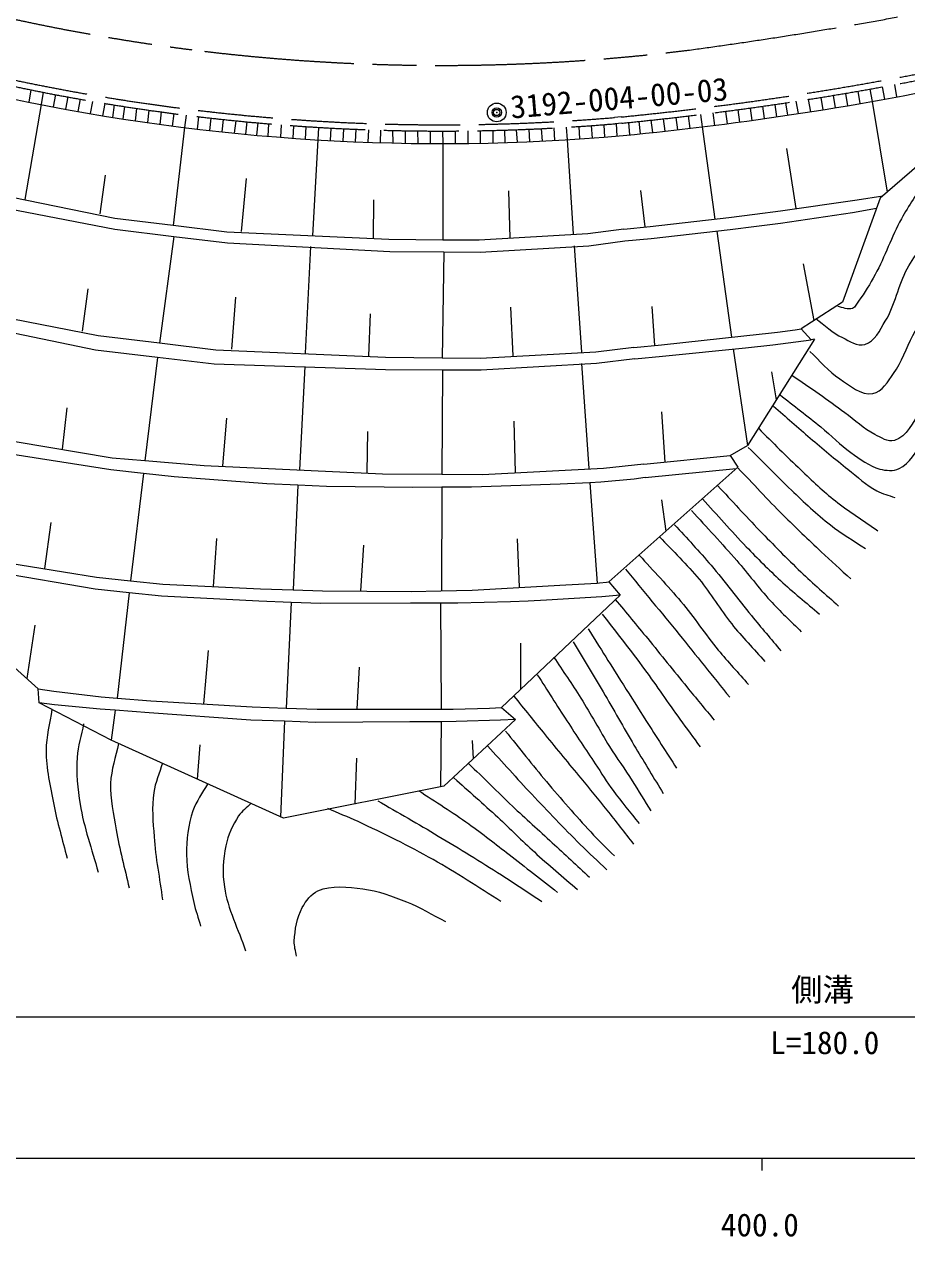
# Model space of a CAD drawing. Units: millimetres, scale not verified. Extents: x 40000 to 680003, y 20000 to 380002.
# Drawn here: x 409015 to 479594, y 198715 to 295677 of the extents above; entities that cross this region are included whole.
import ezdxf
from ezdxf.enums import TextEntityAlignment as Align

# ---------------------------------------------------------------- set-up
doc = ezdxf.new("R2010")
doc.units = ezdxf.units.MM
doc.header["$LTSCALE"] = 1000
doc.header["$PDMODE"] = 32
doc.header["$PDSIZE"] = 500
doc.linetypes.add('CHAIN', pattern=[18.5, 12, -1.5, 3.5, -1.5])
doc.linetypes.add('DASHED', pattern=[7.5, 6, -1.5])
for name, color, linetype, lineweight in [('M-BGD', 7, 'Continuous', 13), ('M-BGD-OTRS1', 7, 'DASHED', 13), ('M-BMK', 2, 'CHAIN', 13), ('M-BMK-SRVR', 3, 'Continuous', 13), ('M-STR-HTXT', 7, 'Continuous', 13), ('M-TTL-BAND', 7, 'Continuous', 13)]:
    doc.layers.add(name, color=color, linetype=linetype, lineweight=lineweight)
doc.styles.add('ＭＳ ゴシック', font='')
doc.styles.get('ＭＳ ゴシック').set_extended_font_data('MS Gothic')

# ---------------------------------------------------------------- blocks, each defined once
blk = doc.blocks.new('仮想点')
at = {"color": 3, "linetype": 'Continuous', "lineweight": 13}
for radius in [1, 0.5]:
    blk.add_circle((0, 0), radius, dxfattribs=at)
at = {"color": 3}
blk.add_point((0, 0), dxfattribs=at)

msp = doc.modelspace()

# ---------------------------------------------------------------- linework, layer by layer
at = {"layer": 'M-BGD'}
for p, q in [((409547, 290432), (409377, 289446)), ((410528, 290236), (410358, 289250)), ((411510, 290046), (411340, 289060)), ((473697, 289986), (473861, 288999)), ((474683, 290151), (474848, 289164)), ((475669, 290319), (475833, 289333)), ((476654, 290492), (476818, 289506)), ((477638, 290669), (477803, 289682)), ((478622, 290849), (478786, 289863)), ((410358, 289250), (409052, 281661)), ((412493, 289862), (412323, 288876)), ((413477, 289684), (413307, 288699)), ((414462, 289512), (414292, 288527)), ((415448, 289346), (415278, 288361)), ((416217, 289221), (416064, 288233)), ((417031, 289092), (416888, 288103)), ((467067, 288979), (467201, 287988)), ((468057, 289118), (468191, 288127)), ((469047, 289261), (469181, 288270)), ((469890, 289386), (470054, 288399)), ((470734, 289514), (470899, 288527)), ((471722, 289667), (471887, 288681)), ((472710, 289824), (472874, 288838)), ((476818, 289506), (478027, 282262)), ((417993, 288946), (417877, 287952)), ((418983, 288801), (418867, 287808)), ((419973, 288663), (419857, 287669)), ((420965, 288530), (420849, 287537)), ((421957, 288404), (421841, 287410)), ((422949, 288283), (422833, 287290)), ((423943, 288168), (423827, 287175)), ((424937, 288060), (424821, 287066)), ((459126, 288004), (459260, 287013)), ((460120, 288113), (460254, 287121)), ((461114, 288225), (461248, 287233)), ((462108, 288341), (462242, 287350)), ((463101, 288461), (463235, 287469)), ((464093, 288584), (464227, 287593)), ((465085, 288712), (465219, 287721)), ((466076, 288843), (466210, 287852)), ((421841, 287410), (420925, 279571)), ((425932, 287957), (425816, 286964)), ((426804, 287872), (426711, 286877)), ((427684, 287791), (427600, 286795)), ((428554, 287716), (428501, 286717)), ((429551, 287635), (429498, 286636)), ((430549, 287561), (430495, 286562)), ((431547, 287492), (431493, 286493)), ((432545, 287429), (432491, 286431)), ((433543, 287373), (433489, 286374)), ((434542, 287322), (434488, 286324)), ((435541, 287278), (435487, 286279)), ((436540, 287240), (436487, 286241)), ((437512, 287208), (437485, 286208)), ((438478, 287182), (438480, 286182)), ((439478, 287162), (439480, 286162)), ((440478, 287147), (440480, 286147)), ((441478, 287139), (441480, 286139)), ((442478, 287136), (442480, 286136)), ((443478, 287140), (443480, 286140)), ((444478, 287150), (444480, 286150)), ((445478, 287165), (445480, 286165)), ((446478, 287187), (446480, 286187)), ((447421, 287213), (447455, 286214)), ((448369, 287245), (448435, 286246)), ((449369, 287284), (449434, 286286)), ((450368, 287329), (450434, 286331)), ((451367, 287381), (451432, 286383)), ((452365, 287438), (452431, 286440)), ((453363, 287501), (453429, 286504)), ((454361, 287571), (454426, 286573)), ((455358, 287646), (455424, 286649)), ((456355, 287728), (456420, 286730)), ((457336, 287819), (457416, 286822)), ((458169, 287904), (458265, 286908)), ((463235, 287469), (464232, 280092)), ((484398, 287750), (477457, 281771)), ((432491, 286431), (432081, 278791)), ((442480, 286136), (442499, 278422)), ((452431, 286440), (452926, 278924)), ((469983, 285739), (470728, 280937)), ((415491, 283618), (415057, 280527)), ((426768, 283332), (426366, 279114)), ((416251, 280151), (402389, 282957)), ((447754, 282357), (447848, 278604)), ((458291, 282371), (458659, 279465)), ((402256, 282006), (416258, 279297)), ((436954, 281627), (436916, 278577)), ((469499, 280747), (475637, 281634)), ((477457, 281771), (474454, 273458)), ((475637, 281634), (477679, 281961)), ((465359, 280214), (467449, 280483)), ((467449, 280483), (469499, 280747)), ((469504, 279773), (475253, 280634)), ((475253, 280634), (477164, 280958)), ((420925, 279571), (416251, 280151)), ((416258, 279297), (420972, 278716)), ((425213, 279040), (420925, 279571)), ((456978, 279296), (454100, 278925)), ((456978, 279296), (459075, 279501)), ((459075, 279501), (465359, 280214)), ((459166, 278546), (465482, 279251)), ((465482, 279251), (467582, 279524)), ((467582, 279524), (469504, 279773)), ((420972, 278716), (419839, 270163)), ((420972, 278716), (425266, 278186)), ((438178, 278455), (425213, 279040)), ((442499, 278422), (438178, 278455)), ((445400, 278399), (442499, 278422)), ((454100, 278925), (445400, 278399)), ((454180, 277968), (457057, 278349)), ((457057, 278349), (459166, 278546)), ((464393, 279140), (465584, 270648)), ((425266, 278186), (438244, 277512)), ((431911, 277901), (431491, 269367)), ((438244, 277512), (442570, 277468)), ((442570, 277468), (442445, 268984)), ((442570, 277468), (445473, 277439)), ((445473, 277439), (454180, 277968)), ((453000, 277969), (453585, 269463)), ((471319, 276509), (472164, 271979)), ((414110, 274525), (413639, 271145)), ((414926, 270760), (400339, 273610)), ((425908, 273840), (425582, 269692)), ((474454, 273458), (471156, 271327)), ((414720, 269626), (400058, 272650)), ((436670, 272528), (436542, 269149)), ((447898, 273051), (448087, 269151)), ((459200, 273117), (459426, 269987)), ((419839, 270163), (414926, 270760)), ((459976, 270040), (466569, 270750)), ((466569, 270750), (468765, 270998)), ((468765, 270998), (469245, 271052)), ((469245, 271052), (470679, 271250)), ((470679, 271250), (471156, 271327)), ((471156, 271327), (471952, 270448)), ((419669, 269029), (414720, 269626)), ((424333, 269617), (419839, 270163)), ((437918, 269025), (424333, 269617)), ((457777, 269815), (454727, 269455)), ((457777, 269815), (459976, 270040)), ((460063, 269131), (466689, 269811)), ((465720, 269716), (466852, 261981)), ((466689, 269811), (468897, 270051)), ((472208, 270482), (466852, 261981)), ((468897, 270051), (469509, 270117)), ((469509, 270117), (471343, 270356)), ((471343, 270356), (471952, 270448)), ((472208, 270482), (471952, 270448)), ((419669, 269029), (418668, 260761)), ((424201, 268482), (419669, 269029)), ((442445, 268984), (437918, 269025)), ((445515, 268955), (442445, 268984)), ((454727, 269455), (445515, 268955)), ((457853, 268917), (454793, 268553)), ((457853, 268917), (460063, 269131)), ((437907, 268040), (424201, 268482)), ((431452, 268312), (431017, 260054)), ((442472, 268026), (437907, 268040)), ((442472, 268026), (442421, 259666)), ((445553, 268017), (442472, 268026)), ((454793, 268553), (445553, 268017)), ((453591, 268550), (454168, 260147)), ((468767, 267878), (469152, 265632)), ((412433, 265010), (412053, 261684)), ((425195, 264168), (424858, 260362)), ((448163, 263948), (448288, 259833)), ((459989, 264669), (460256, 260659)), ((436470, 263104), (436405, 259829)), ((416054, 260981), (408287, 262285)), ((465465, 261179), (466852, 261981)), ((415933, 260057), (408111, 261270)), ((418668, 260761), (416054, 260981)), ((458563, 260491), (465465, 261179)), ((465465, 261179), (466078, 260257)), ((418553, 259755), (415933, 260057)), ((423407, 260362), (418668, 260761)), ((437665, 259698), (423407, 260362)), ((455350, 260139), (445653, 259644)), ((458563, 260491), (455350, 260139)), ((466078, 260257), (455755, 251089)), ((458669, 259429), (465964, 260156)), ((418553, 259755), (417501, 251170)), ((421011, 259472), (418553, 259755)), ((428416, 258935), (421011, 259472)), ((430887, 258821), (428416, 258935)), ((442421, 259666), (437665, 259698)), ((445653, 259644), (442421, 259666)), ((451874, 258902), (444773, 258669)), ((454240, 259015), (451874, 258902)), ((455128, 259057), (454240, 259015)), ((454240, 259015), (454826, 250990)), ((457788, 259306), (455128, 259057)), ((458669, 259429), (457788, 259306)), ((430887, 258821), (430516, 250436)), ((433188, 258714), (430887, 258821)), ((440101, 258630), (433188, 258714)), ((442405, 258650), (440101, 258630)), ((442405, 258650), (442392, 250378)), ((444773, 258669), (442405, 258650)), ((459993, 257648), (460318, 255142)), ((411134, 255822), (410628, 252157)), ((424379, 254557), (424111, 250726)), ((448441, 254518), (448585, 250655)), ((410130, 242538), (397674, 253677)), ((436153, 254024), (435919, 250360)), ((406698, 252780), (414786, 251456)), ((414691, 250512), (406569, 251876)), ((414786, 251456), (417501, 251170)), ((417501, 251170), (420094, 250896)), ((417419, 250213), (414691, 250512)), ((417419, 250213), (416440, 241786)), ((419995, 249931), (417419, 250213)), ((420094, 250896), (427910, 250519)), ((427910, 250519), (430516, 250436)), ((430516, 250436), (432876, 250360)), ((432876, 250360), (439961, 250323)), ((439961, 250323), (442321, 250376)), ((442321, 250376), (444825, 250433)), ((444825, 250433), (452325, 250857)), ((452325, 250857), (454826, 250990)), ((454826, 250990), (455012, 251000)), ((455012, 251000), (455570, 251060)), ((455570, 251060), (455755, 251089)), ((455755, 251089), (456666, 250024)), ((427764, 249532), (419995, 249931)), ((430354, 249446), (427764, 249532)), ((430354, 249446), (429963, 240993)), ((432741, 249367), (430354, 249446)), ((439910, 249372), (432741, 249367)), ((442298, 249385), (439910, 249372)), ((443701, 249392), (442298, 249385)), ((442298, 249385), (442356, 240908)), ((447907, 249483), (443701, 249392)), ((456666, 250024), (447193, 241040)), ((449308, 249545), (447907, 249483)), ((450782, 249611), (449308, 249545)), ((455197, 249898), (450782, 249611)), ((456666, 250024), (455197, 249898)), ((409869, 247624), (409210, 243361)), ((423715, 245591), (423364, 241335)), ((448707, 246194), (448709, 242478)), ((435806, 244274), (435625, 240919)), ((410221, 241399), (410130, 242538)), ((410130, 242538), (411385, 242336)), ((411385, 242336), (415173, 241884)), ((415173, 241884), (416440, 241786)), ((416440, 241786), (419141, 241575)), ((419141, 241575), (427255, 241085)), ((411433, 241260), (410221, 241399)), ((415954, 238427), (410221, 241399)), ((415078, 240916), (411433, 241260)), ((416295, 240826), (415078, 240916)), ((416295, 240826), (415954, 238427)), ((419003, 240624), (416295, 240826)), ((427129, 240035), (419003, 240624)), ((427255, 241085), (429963, 240993)), ((429963, 240993), (432440, 240909)), ((432440, 240909), (439877, 240901)), ((439877, 240901), (442356, 240908)), ((442356, 240908), (443324, 240911)), ((443324, 240911), (446226, 240990)), ((446226, 240990), (447193, 241040)), ((447193, 241040), (448301, 240087)), ((429842, 239938), (427129, 240035)), ((429842, 239938), (429509, 232284)), ((432345, 239849), (429842, 239938)), ((439859, 239879), (432345, 239849)), ((442363, 239899), (439859, 239879)), ((442363, 239899), (442311, 234688)), ((443551, 239908), (442363, 239899)), ((448301, 240087), (442570, 234740)), ((447115, 240021), (443551, 239908)), ((448301, 240087), (447115, 240021)), ((429736, 232181), (415954, 238427)), ((423045, 238050), (422845, 235304)), ((444831, 238391), (444924, 236936)), ((435577, 236977), (435441, 233318)), ((442570, 234740), (429736, 232181))]:
    msp.add_line(p, q, dxfattribs=at)
for centre, radius, start, end in [((431847, 543182), 257632, 275.5819, 282.02777), ((442383, 452385), 166249, 258.00784, 275.01004)]:
    msp.add_arc(centre, radius, start, end, dxfattribs=at)
for points, knots in [([(471836, 269511), (472636, 268782), (473329, 267916), (474235, 267323), (475042, 266795), (475928, 265975), (476879, 266142), (477638, 266276), (478084, 267127), (478541, 267747), (479216, 268663), (479544, 269790), (480080, 270794), (481015, 272545), (481942, 274304), (483001, 275982), (484031, 277614), (485162, 279182), (486331, 280718), (487468, 282212), (488655, 283671), (489912, 285067), (490513, 285735), (491235, 286293), (491803, 286990), (492195, 287471), (492493, 288022), (492838, 288538)], [0, 0, 0, 0, 1, 1, 1, 2, 2, 2, 3, 3, 3, 4, 4, 4, 5, 5, 5, 6, 6, 6, 7, 7, 7, 8, 8, 8, 9, 9, 9, 9]), ([(494705, 287598), (494067, 286543), (493503, 285440), (492791, 284434), (491964, 283263), (490972, 282219), (490067, 281107), (489275, 280135), (488460, 279181), (487700, 278184), (487100, 277398), (486496, 276612), (485971, 275774), (485070, 274337), (484316, 272811), (483542, 271301), (482959, 270163), (482389, 269016), (481874, 267846), (481428, 266832), (481216, 265707), (480642, 264760), (480103, 263869), (479607, 262677), (478606, 262389), (478084, 262239), (477537, 262629), (477051, 262871), (476166, 263311), (475444, 264022), (474642, 264600), (473957, 265093), (473280, 265597), (472590, 266083), (471868, 266590), (471133, 267079), (470404, 267577)], [0, 0, 0, 0, 1, 1, 1, 2, 2, 2, 3, 3, 3, 4, 4, 4, 5, 5, 5, 6, 6, 6, 7, 7, 7, 8, 8, 8, 9, 9, 9, 10, 10, 10, 11, 11, 11, 12, 12, 12, 12]), ([(472313, 272134), (473023, 271628), (473660, 271001), (474443, 270617), (475008, 270341), (475645, 269901), (476249, 270074), (477039, 270300), (477442, 271228), (477877, 271924), (478682, 273212), (478896, 274802), (479635, 276129), (480285, 277297), (481119, 278357), (481963, 279394), (482819, 280446), (483908, 281298), (484726, 282379), (485263, 283088), (485616, 283922), (486120, 284655), (486477, 285174), (486888, 285653), (487272, 286153)], [0, 0, 0, 0, 1, 1, 1, 2, 2, 2, 3, 3, 3, 4, 4, 4, 5, 5, 5, 6, 6, 6, 7, 7, 7, 8, 8, 8, 8]), ([(483241, 286585), (482519, 285443), (481795, 284301), (481075, 283158), (480439, 282149), (479744, 281174), (479172, 280128), (478382, 278682), (477857, 277101), (477068, 275655), (476669, 274923), (476229, 274211), (475742, 273536), (475594, 273332), (475494, 273048), (475260, 272954), (474889, 272806), (474466, 273048), (474069, 273095)], [0, 0, 0, 0, 1, 1, 1, 2, 2, 2, 3, 3, 3, 4, 4, 4, 5, 5, 5, 6, 6, 6, 6]), ([(469464, 266034), (470550, 265181), (471654, 264351), (472723, 263477), (473540, 262809), (474269, 262029), (475133, 261423), (475858, 260915), (476583, 260326), (477442, 260108), (477940, 259982), (478518, 259924), (478985, 260141), (479852, 260544), (480328, 261513), (480882, 262293), (481576, 263271), (482072, 264376), (482645, 265430), (483338, 266706), (484009, 267994), (484671, 269288), (485241, 270402), (485748, 271548), (486344, 272648), (487149, 274132), (487936, 275637), (488913, 277014), (489643, 278044), (490507, 278972), (491358, 279905), (491964, 280569), (492632, 281173), (493249, 281828), (494092, 282723), (494897, 283654), (495722, 284567)], [0, 0, 0, 0, 1, 1, 1, 2, 2, 2, 3, 3, 3, 4, 4, 4, 5, 5, 5, 6, 6, 6, 7, 7, 7, 8, 8, 8, 9, 9, 9, 10, 10, 10, 11, 11, 11, 12, 12, 12, 12]), ([(468943, 265145), (469922, 264292), (470890, 263428), (471878, 262588), (472871, 261744), (473863, 260899), (474886, 260092), (475643, 259495), (476353, 258817), (477200, 258358), (477650, 258114), (478162, 258007), (478643, 257832)], [0, 0, 0, 0, 1, 1, 1, 2, 2, 2, 3, 3, 3, 4, 4, 4, 4]), ([(467752, 263339), (468871, 262240), (469967, 261117), (471111, 260044), (472018, 259193), (472916, 258328), (473889, 257554), (474968, 256696), (476144, 255968), (477272, 255176)], [0, 0, 0, 0, 1, 1, 1, 2, 2, 2, 3, 3, 3, 3]), ([(466923, 261840), (468071, 260699), (469188, 259526), (470367, 258417), (471380, 257463), (472388, 256496), (473486, 255641), (474376, 254949), (475353, 254377), (476287, 253745)], [0, 0, 0, 0, 1, 1, 1, 2, 2, 2, 3, 3, 3, 3]), ([(466084, 260208), (467289, 258949), (468469, 257665), (469700, 256432), (470697, 255433), (471725, 254466), (472753, 253500), (473531, 252768), (474325, 252053), (475112, 251329)], [0, 0, 0, 0, 1, 1, 1, 2, 2, 2, 3, 3, 3, 3]), ([(464489, 258760), (465602, 257572), (466696, 256367), (467826, 255196), (468911, 254074), (470001, 252957), (471130, 251879), (472107, 250946), (473131, 250062), (474132, 249154)], [0, 0, 0, 0, 1, 1, 1, 2, 2, 2, 3, 3, 3, 3]), ([(463253, 257715), (464421, 256441), (465559, 255139), (466758, 253894), (467647, 252971), (468550, 252060), (469491, 251192), (470498, 250263), (471567, 249405), (472605, 248512)], [0, 0, 0, 0, 1, 1, 1, 2, 2, 2, 3, 3, 3, 3]), ([(462391, 256787), (463595, 255452), (464823, 254138), (466002, 252781), (466910, 251737), (467735, 250620), (468669, 249598), (469463, 248728), (470331, 247927), (471162, 247092)], [0, 0, 0, 0, 1, 1, 1, 2, 2, 2, 3, 3, 3, 3]), ([(461026, 255658), (461999, 254576), (463002, 253522), (463944, 252413), (465059, 251101), (466084, 249717), (467175, 248385), (467951, 247437), (468747, 246506), (469534, 245566)], [0, 0, 0, 0, 1, 1, 1, 2, 2, 2, 3, 3, 3, 3]), ([(459824, 254691), (460882, 253557), (462012, 252486), (462999, 251289), (463934, 250155), (464671, 248867), (465592, 247720), (466427, 246681), (467362, 245725), (468247, 244728)], [0, 0, 0, 0, 1, 1, 1, 2, 2, 2, 3, 3, 3, 3]), ([(458212, 253204), (459321, 251971), (460478, 250781), (461538, 249506), (462579, 248255), (463478, 246891), (464512, 245635), (465291, 244689), (466133, 243796), (466943, 242877)], [0, 0, 0, 0, 1, 1, 1, 2, 2, 2, 3, 3, 3, 3]), ([(457094, 252108), (458524, 250367), (459964, 248632), (461386, 246883), (462745, 245213), (464088, 243531), (465439, 241854)], [0, 0, 0, 0, 1, 1, 1, 2, 2, 2, 2]), ([(456284, 249676), (457148, 248633), (458017, 247595), (458875, 246547), (459926, 245265), (460957, 243966), (462007, 242683), (462732, 241795), (463466, 240914), (464196, 240029)], [0, 0, 0, 0, 1, 1, 1, 2, 2, 2, 3, 3, 3, 3]), ([(455231, 248514), (456362, 247037), (457521, 245581), (458624, 244083), (459591, 242772), (460498, 241418), (461452, 240097), (461987, 239356), (462534, 238624), (463075, 237888)], [0, 0, 0, 0, 1, 1, 1, 2, 2, 2, 3, 3, 3, 3]), ([(454117, 247328), (455056, 245833), (455990, 244335), (456932, 242843), (457532, 241894), (458135, 240947), (458738, 240001), (459551, 238726), (460368, 237453), (461182, 236179)], [0, 0, 0, 0, 1, 1, 1, 2, 2, 2, 3, 3, 3, 3]), ([(452912, 246282), (453764, 244858), (454623, 243439), (455466, 242010), (456296, 240603), (457100, 239180), (457934, 237775), (458652, 236566), (459389, 235369), (460117, 234166)], [0, 0, 0, 0, 1, 1, 1, 2, 2, 2, 3, 3, 3, 3]), ([(451355, 245070), (452079, 243978), (452831, 242903), (453528, 241793), (454324, 240525), (455025, 239199), (455820, 237930), (456405, 236997), (457049, 236102), (457641, 235174), (458146, 234381), (458626, 233571), (459119, 232770)], [0, 0, 0, 0, 1, 1, 1, 2, 2, 2, 3, 3, 3, 4, 4, 4, 4]), ([(450049, 243656), (450838, 242426), (451619, 241191), (452415, 239966), (453164, 238815), (453923, 237670), (454683, 236525), (455156, 235812), (455606, 235082), (456111, 234390), (456770, 233488), (457501, 232642), (458195, 231768)], [0, 0, 0, 0, 1, 1, 1, 2, 2, 2, 3, 3, 3, 4, 4, 4, 4]), ([(448167, 241954), (449000, 240924), (449831, 239892), (450667, 238865), (451618, 237698), (452576, 236538), (453530, 235374), (454224, 234528), (454927, 233690), (455609, 232836), (456328, 231938), (457025, 231022), (457733, 230115)], [0, 0, 0, 0, 1, 1, 1, 2, 2, 2, 3, 3, 3, 4, 4, 4, 4]), ([(411233, 240873), (411076, 239788), (410765, 238715), (410763, 237619), (410760, 236160), (411094, 234717), (411372, 233285), (411651, 231841), (412080, 230430), (412435, 229003)], [0, 0, 0, 0, 1, 1, 1, 2, 2, 2, 3, 3, 3, 3]), ([(413765, 239725), (413588, 238834), (413294, 237958), (413235, 237052), (413153, 235804), (413277, 234541), (413479, 233306), (413780, 231459), (414436, 229687), (414914, 227877)], [0, 0, 0, 0, 1, 1, 1, 2, 2, 2, 3, 3, 3, 3]), ([(447500, 239154), (448595, 237807), (449665, 236438), (450785, 235112), (451938, 233747), (453106, 232393), (454323, 231085), (454935, 230426), (455583, 229803), (456214, 229163)], [0, 0, 0, 0, 1, 1, 1, 2, 2, 2, 3, 3, 3, 3]), ([(416549, 238160), (416340, 237098), (415962, 236055), (415922, 234973), (415876, 233729), (416158, 232492), (416367, 231265), (416634, 229703), (417056, 228172), (417400, 226625)], [0, 0, 0, 0, 1, 1, 1, 2, 2, 2, 3, 3, 3, 3]), ([(446080, 237954), (447256, 236667), (448414, 235365), (449608, 234095), (450881, 232741), (452164, 231395), (453484, 230087), (454180, 229397), (454906, 228736), (455617, 228061)], [0, 0, 0, 0, 1, 1, 1, 2, 2, 2, 3, 3, 3, 3]), ([(420070, 236588), (419837, 235803), (419484, 235045), (419369, 234235), (419204, 233070), (419315, 231879), (419398, 230705), (419517, 229014), (419848, 227344), (420073, 225664)], [0, 0, 0, 0, 1, 1, 1, 2, 2, 2, 3, 3, 3, 3]), ([(444570, 236544), (445732, 235415), (446877, 234270), (448054, 233157), (449102, 232166), (450180, 231206), (451240, 230227), (452232, 229310), (453221, 228389), (454212, 227471)], [0, 0, 0, 0, 1, 1, 1, 2, 2, 2, 3, 3, 3, 3]), ([(423674, 234918), (423284, 234201), (422762, 233541), (422504, 232767), (422133, 231653), (421993, 230456), (421996, 229282), (421999, 227991), (422301, 226715), (422575, 225454), (422715, 224811), (422937, 224188), (423118, 223555)], [0, 0, 0, 0, 1, 1, 1, 2, 2, 2, 3, 3, 3, 4, 4, 4, 4]), ([(443383, 235408), (444551, 234358), (445734, 233325), (446887, 232259), (447874, 231347), (448816, 230387), (449810, 229483), (450936, 228458), (452106, 227483), (453254, 226483)], [0, 0, 0, 0, 1, 1, 1, 2, 2, 2, 3, 3, 3, 3]), ([(440563, 234396), (441897, 233509), (443259, 232663), (444563, 231734), (445664, 230950), (446719, 230104), (447789, 229280), (449090, 228279), (450380, 227264), (451675, 226255)], [0, 0, 0, 0, 1, 1, 1, 2, 2, 2, 3, 3, 3, 3]), ([(427143, 233368), (426815, 233035), (426420, 232758), (426160, 232370), (425675, 231649), (425321, 230822), (425131, 229973), (424892, 228904), (424862, 227773), (425018, 226689), (425274, 224913), (426149, 223283), (426714, 221580)], [0, 0, 0, 0, 1, 1, 1, 2, 2, 2, 3, 3, 3, 4, 4, 4, 4]), ([(447137, 225530), (445332, 226644), (443572, 227835), (441721, 228872), (439763, 229969), (437747, 230962), (435713, 231912), (434917, 232284), (434098, 232605), (433290, 232952)], [0, 0, 0, 0, 1, 1, 1, 2, 2, 2, 3, 3, 3, 3]), ([(437292, 233579), (438905, 232640), (440530, 231721), (442131, 230762), (443824, 229747), (445507, 228713), (447173, 227652), (448263, 226958), (449333, 226232), (450414, 225521)], [0, 0, 0, 0, 1, 1, 1, 2, 2, 2, 3, 3, 3, 3]), ([(430778, 221151), (430723, 221553), (430594, 221952), (430614, 222357), (430659, 223275), (430817, 224229), (431252, 225037), (431542, 225575), (431952, 226118), (432507, 226373), (433596, 226874), (434909, 226682), (436099, 226536), (437298, 226389), (438449, 225945), (439573, 225500), (440659, 225069), (441661, 224452), (442704, 223929)], [0, 0, 0, 0, 1, 1, 1, 2, 2, 2, 3, 3, 3, 4, 4, 4, 5, 5, 5, 6, 6, 6, 6])]:
    msp.add_open_spline(points, degree=3, knots=knots, dxfattribs=at)
at = {"layer": 'M-BGD-OTRS1'}
for p, q in [((456495, 288242), (456225, 288219)), ((456765, 288265), (456495, 288242)), ((456538, 287744), (456267, 287721)), ((456809, 287767), (456538, 287744))]:
    msp.add_line(p, q, dxfattribs=at)
for centre, radius, start, end in [((431847, 543182), 256132, 275.5819, 281.96297), ((431847, 543182), 256632, 275.5819, 281.96297), ((442383, 452385), 164749, 258.00083, 274.81974), ((442383, 452385), 165249, 258.00083, 274.81974)]:
    msp.add_arc(centre, radius, start, end, dxfattribs=at)
at = {"layer": 'M-BMK'}
for centre, radius, start, end in [((443336, 457460), 165154, 249.28418, 262.72667), ((411833, 664707), 374498, 277.70996, 280.77112), ((442417, 452892), 160506, 263.20246, 277.03505)]:
    msp.add_arc(centre, radius, start, end, dxfattribs=at)
at = {"layer": 'M-STR-HTXT'}
msp.add_line((568765, 216275), (382117, 216275), dxfattribs=at)
at = {"layer": 'M-TTL-BAND'}
for p, q in [((40000, 205001), (579003, 205001)), ((468002, 205001), (468002, 204001))]:
    msp.add_line(p, q, dxfattribs=at)

# ---------------------------------------------------------------- block references
at = {"layer": 'M-BMK-SRVR', "xscale": 750.0033, "yscale": 750.0033}
msp.add_blockref('仮想点', (446802, 288622), dxfattribs=at)

# ---------------------------------------------------------------- texts
at = {"layer": 'M-BMK-SRVR', "style": 'ＭＳ ゴシック'}
msp.add_text('3192-004-00-03', height=1833, rotation=4.867, dxfattribs=at).set_placement((448017, 287584), align=Align.BOTTOM_LEFT)
at = {"layer": 'M-STR-HTXT', "style": 'ＭＳ ゴシック'}
for s, p in [('側溝', (470351, 217009)), ('L=180.0', (468671, 212769))]:
    msp.add_text(s, height=1833, dxfattribs=at).set_placement(p, align=Align.BOTTOM_LEFT)
at = {"layer": 'M-TTL-BAND', "style": 'ＭＳ ゴシック'}
msp.add_text('400.0', height=1833, dxfattribs=at).set_placement((467846, 198195), align=Align.BOTTOM_CENTER)

doc.saveas('drawing.dxf')
